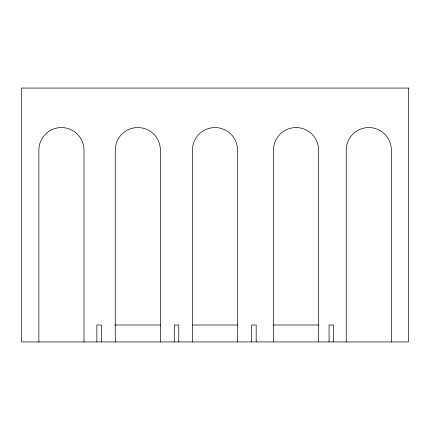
<?xml version="1.0" encoding="UTF-8"?>
<svg xmlns="http://www.w3.org/2000/svg" width="430" height="430" viewBox="0 0 430 430"><rect width="100%" height="100%" fill="white"/><g stroke="black" fill="none" stroke-linecap="round" stroke-linejoin="round"><path stroke-width="0.64" d="M114.853 325.005L160.46 325.005M192.645 325.005L237.58 325.005M273.12 325.005L318.721 325.005M391.348 341.931L391.348 150.124A22.564 22.564 0 0 0 368.784 127.559A22.564 22.564 0 0 0 346.22 150.124L346.22 341.931M333.583 341.931L333.583 325.005L329.068 325.005L329.068 341.931M318.614 341.931L318.614 150.124A22.564 22.564 0 0 0 296.05 127.559A22.564 22.564 0 0 0 273.485 150.124L273.485 341.931M256.183 341.931L256.183 325.005L251.668 325.005L251.668 341.931M237.564 341.931L237.564 150.124A22.564 22.564 0 0 0 215 127.559A22.564 22.564 0 0 0 192.436 150.124L192.436 341.931M178.783 341.931L178.783 325.005L174.268 325.005L174.268 341.931M160.39 341.931L160.39 150.124A22.564 22.564 0 0 0 137.826 127.559A22.564 22.564 0 0 0 115.261 150.124L115.261 341.931M101.383 341.931L101.383 325.005L96.868 325.005L96.868 341.931M84.006 341.931L84.006 150.124A22.564 22.564 0 0 0 61.442 127.559A22.564 22.564 0 0 0 38.877 150.124L38.877 341.931M408.5 88.069L21.5 88.069L21.5 341.931L408.5 341.931L408.5 88.069"/></g></svg>
